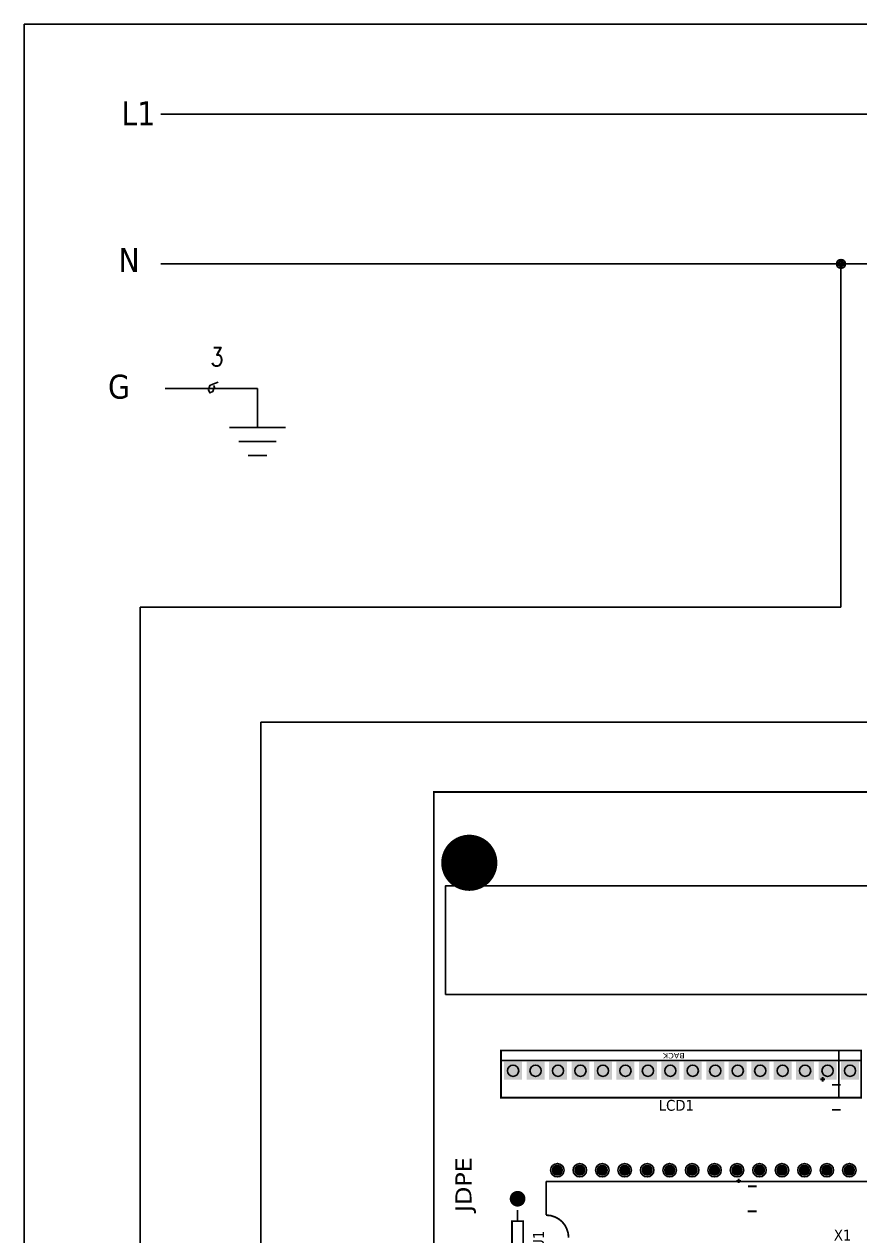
# Model space of a CAD drawing. Header units: millimetres. Extents: x 123.5 to 144.3, y 105.4 to 121.6.
# Drawn here: x 123.51 to 129.09, y 113.5 to 121.59 of the extents above; entities that cross this region are included whole.
import ezdxf
from ezdxf.enums import TextEntityAlignment as Align

# ---------------------------------------------------------------- set-up
doc = ezdxf.new("R2010")
doc.units = ezdxf.units.MM
for name, color, linetype in [('12632256', 7, 'Continuous'), ('BLK_12AWG', 7, 'Continuous'), ('SYMS', 7, 'Continuous'), ('WIRES', 7, 'Continuous')]:
    doc.layers.add(name, color=color, linetype=linetype)
doc.layers.add('WIRENO', color=7, linetype='Continuous', true_color=0x000000)
doc.styles.get("Standard").update_dxf_attribs({"font": 'tahoma.ttf'})
doc.styles.add('WD', font='romans.shx')

# ---------------------------------------------------------------- blocks, each defined once
blk = doc.blocks.new('VGND2')
for p, q in [((0.09375, 0), (-0.09375, 0)), ((-0.0625, -0.046875), (0.0625, -0.046875)), ((-0.03125, -0.09375), (0.03125, -0.09375))]:
    blk.add_line(p, q)
at = {"style": 'WD', "flags": 1}
blk.add_attdef('X2TERM01', (0, 0), '', height=0.01, dxfattribs=at)
blk = doc.blocks.new('WD_WNH')
at = {"linetype": 'Continuous', "style": 'WD', "width": 0.8}
blk.add_attdef('WIRENO', text='', height=0.125, dxfattribs=at).set_placement((0, 0.0625), align=Align.CENTER)
at = {"style": 'WD', "flags": 1}
for tag, p in [('W01USER', (0, 0.0781)), ('W02USER', (0, 0.0703)), ('W03USER', (0, 0.0625)), ('W04USER', (0, 0.0547)), ('W05USER', (0, 0.0469)), ('W06USER', (0, 0.0391)), ('W07USER', (0, 0.0312)), ('W08USER', (0, 0.0234)), ('W09USER', (0, 0.0156)), ('W10USER', (0, 0.0078))]:
    blk.add_attdef(tag, text='', height=0.005, dxfattribs=at).set_placement(p, align=Align.CENTER)
blk = doc.blocks.new('EPAD')
at = {"const_width": 0.5}
blk.add_lwpolyline([(-0.25, 0, 1), (0.25, 0, 1)], format="xyb", close=True, dxfattribs=at)
blk = doc.blocks.new('RPAD')
blk.add_trace([(-0.5, -0.5), (-0.5, 0.5), (0.5, -0.5), (0.5, 0.5)])
blk = doc.blocks.new('TarjetaElec')
at = {"const_width": 0.008}
for points in [[(149.0406, 100.3538), (154.0006, 100.3538), (154.0006, 104.4678), (149.0406, 104.4678), (149.0406, 100.3538)], [(149.3396, 103.1068), (150.9436, 103.1068), (150.9436, 103.3168), (149.3396, 103.3168), (149.3396, 103.1068)], [(150.8436, 103.1108), (150.8436, 103.3128)], [(150.9406, 103.2728), (149.3426, 103.2728)], [(150.7816, 103.1888), (150.7616, 103.1888)], [(150.7716, 103.1788), (150.7716, 103.1988)], [(150.8516, 103.1638), (150.8136, 103.1638)], [(150.8516, 103.0528), (150.8126, 103.0528)], [(149.5406, 102.5838), (149.5406, 102.7338)], [(149.5406, 102.7338), (151.5396, 102.7338)], [(150.4076, 102.7368), (150.3876, 102.7368)], [(150.3976, 102.7268), (150.3976, 102.7468)], [(150.4776, 102.7118), (150.4396, 102.7118)], [(149.3886, 102.3578), (149.4386, 102.3578), (149.4386, 102.5568), (149.3886, 102.5568), (149.3886, 102.3578)], [(149.4136, 102.5568), (149.4136, 102.6068)], [(149.6406, 102.4838), (149.6386, 102.5038), (149.6326, 102.5228), (149.6236, 102.5398), (149.6116, 102.5548), (149.5966, 102.5668), (149.5796, 102.5758), (149.5606, 102.5818), (149.5406, 102.5838)], [(150.4776, 102.6008), (150.4386, 102.6008)]]:
    blk.add_lwpolyline(points, dxfattribs=at)
blk.add_lwpolyline([(149.0926, 103.5658), (151.3526, 103.5658), (151.3526, 104.0498), (149.0926, 104.0498), (149.0926, 103.5658)])
for centre, radius in [((149.1986, 104.1528), 0.03), ((149.3936, 103.2268), 0.025), ((149.4936, 103.2268), 0.025), ((149.5936, 103.2268), 0.025), ((149.6936, 103.2268), 0.025), ((149.7936, 103.2268), 0.025), ((149.8936, 103.2268), 0.025), ((149.9936, 103.2268), 0.025), ((150.0936, 103.2268), 0.025), ((150.1936, 103.2268), 0.025), ((150.2936, 103.2268), 0.025), ((150.3936, 103.2268), 0.025), ((150.4936, 103.2268), 0.025), ((150.5936, 103.2268), 0.025), ((150.6936, 103.2268), 0.025), ((150.7936, 103.2268), 0.025), ((150.8936, 103.2268), 0.025), ((149.5906, 102.7838), 0.03), ((149.6906, 102.7838), 0.03), ((149.7906, 102.7838), 0.03), ((149.8906, 102.7838), 0.03), ((149.9906, 102.7838), 0.03), ((150.0906, 102.7838), 0.03), ((150.1906, 102.7838), 0.03), ((150.2906, 102.7838), 0.03), ((150.3906, 102.7838), 0.03), ((150.4906, 102.7838), 0.03), ((150.5906, 102.7838), 0.03), ((150.6906, 102.7838), 0.03), ((150.7906, 102.7838), 0.03), ((150.8906, 102.7838), 0.03), ((149.4136, 102.6568), 0.025)]:
    blk.add_circle(centre, radius)
for p, xscale, yscale in [((149.1986, 104.1528), 0.25, 0.25), ((149.5906, 102.7838), 0.05, 0.05), ((149.6906, 102.7838), 0.05, 0.05), ((149.7906, 102.7838), 0.05, 0.05), ((149.8906, 102.7838), 0.05, 0.05), ((149.9906, 102.7838), 0.05, 0.05), ((150.0906, 102.7838), 0.05, 0.05), ((150.1906, 102.7838), 0.05, 0.05), ((150.2906, 102.7838), 0.05, 0.05), ((150.3906, 102.7838), 0.05, 0.05), ((150.4906, 102.7838), 0.05, 0.05), ((150.5906, 102.7838), 0.05, 0.05), ((150.6906, 102.7838), 0.05, 0.05), ((150.7906, 102.7838), 0.05, 0.05), ((150.8906, 102.7838), 0.05, 0.05), ((149.4136, 102.6568), 0.07, 0.07)]:
    blk.add_blockref('EPAD', p, dxfattribs=dict(xscale=xscale, yscale=yscale))
at = {"xscale": 0.08, "yscale": 0.08, "rotation": 180}
for p in [(149.3936, 103.2268), (149.4936, 103.2268), (149.5936, 103.2268), (149.6936, 103.2268), (149.7936, 103.2268), (149.8936, 103.2268), (149.9936, 103.2268), (150.0936, 103.2268), (150.1936, 103.2268), (150.2936, 103.2268), (150.3936, 103.2268), (150.4936, 103.2268), (150.5936, 103.2268), (150.6936, 103.2268), (150.7936, 103.2268), (150.8936, 103.2268)]:
    blk.add_blockref('RPAD', p, dxfattribs=at)
at = {"layer": '12632256'}
for s, height, rotation, width, p in [('BACK', 0.024, 180, 1.25, (150.1576, 103.3058)), ('JDPE', 0.072, 90, 1.25, (149.2086, 102.5978)), ('U1', 0.048, 90, 1.041667, (149.5306, 102.4338))]:
    blk.add_text(s, height=height, rotation=rotation, dxfattribs=dict(at, width=width)).set_placement(p)
at = {"layer": '12632256', "width": 1.041667}
for s, p in [('LCD1', (150.0416, 103.0488)), ('X1', (150.8216, 102.4708))]:
    blk.add_text(s, height=0.048, dxfattribs=at).set_placement(p)
blk = doc.blocks.new('WDDOT')
for radius in [0.03, 0.0187, 0.00929]:
    blk.add_circle((0, 0), radius)

msp = doc.modelspace()

# ---------------------------------------------------------------- linework, layer by layer
at = {"color": 7, "linetype": 'Continuous'}
for p, q in [((144.2555, 121.5905), (123.5055, 121.5905)), ((123.5055, 121.5905), (123.5055, 105.4055))]:
    msp.add_line(p, q, dxfattribs=at)
at = {"layer": 'BLK_12AWG'}
for p, q in [((124.4182, 120.99), (142.7932, 120.99)), ((124.4182, 119.99), (142.7932, 119.99)), ((128.9597, 117.6969), (128.9597, 119.99)), ((124.28, 107.5633), (124.28, 117.6969)), ((124.28, 117.6969), (128.9597, 117.6969))]:
    msp.add_line(p, q, dxfattribs=at)
at = {"layer": 'WIRENO'}
msp.add_lwpolyline([(124.8, 119.2), (124.7651, 119.1873), (124.7454, 119.1775), (124.7357, 119.1481), (124.7455, 119.1284), (124.7652, 119.1382), (124.775, 119.1677), (124.77, 119.1775)], dxfattribs=at)
at = {"layer": 'WIRES'}
for p, q in [((124.4475, 119.1577), (125.063, 119.1577)), ((125.063, 119.1577), (125.063, 118.8966)), ((125.0858, 109.1116), (125.0858, 116.9282)), ((125.0858, 116.9282), (129.871, 116.9282))]:
    msp.add_line(p, q, dxfattribs=at)

# ---------------------------------------------------------------- block references
at = {"layer": 'BLK_12AWG', "xscale": 1.5, "yscale": 1.5, "zscale": 1.5}
msp.add_blockref('TarjetaElec', (-97.3203, -40.2399), dxfattribs=at)
at = {"layer": 'SYMS'}
msp.add_blockref('WDDOT', (128.9597, 119.99), dxfattribs=at)
at = {"layer": 'SYMS', "xscale": 2, "yscale": 2, "zscale": 2}
msp.add_blockref('VGND2', (125.063, 118.8966), dxfattribs=at)
at = {"layer": 'WIRENO'}
ref = msp.add_blockref('WD_WNH', (124.7552, 119.1577), dxfattribs=at)
ref.add_attrib('WIRENO', '3', dxfattribs={"linetype": 'Continuous', "height": 0.125, "style": 'WD', "width": 0.8}).set_placement((124.7921, 119.2683), align=Align.BOTTOM_CENTER)

# ---------------------------------------------------------------- texts
at = {"char_height": 0.16, "attachment_point": 1}
for s, insert in [('L1', (124.1544, 121.0747)), ('N', (124.1348, 120.0952)), ('G', (124.0652, 119.2496))]:
    msp.add_mtext_dynamic_manual_height_columns(s, width=0.371937, gutter_width=0.05, heights=[0], dxfattribs=dict(at, insert=insert))

doc.saveas('drawing.dxf')
